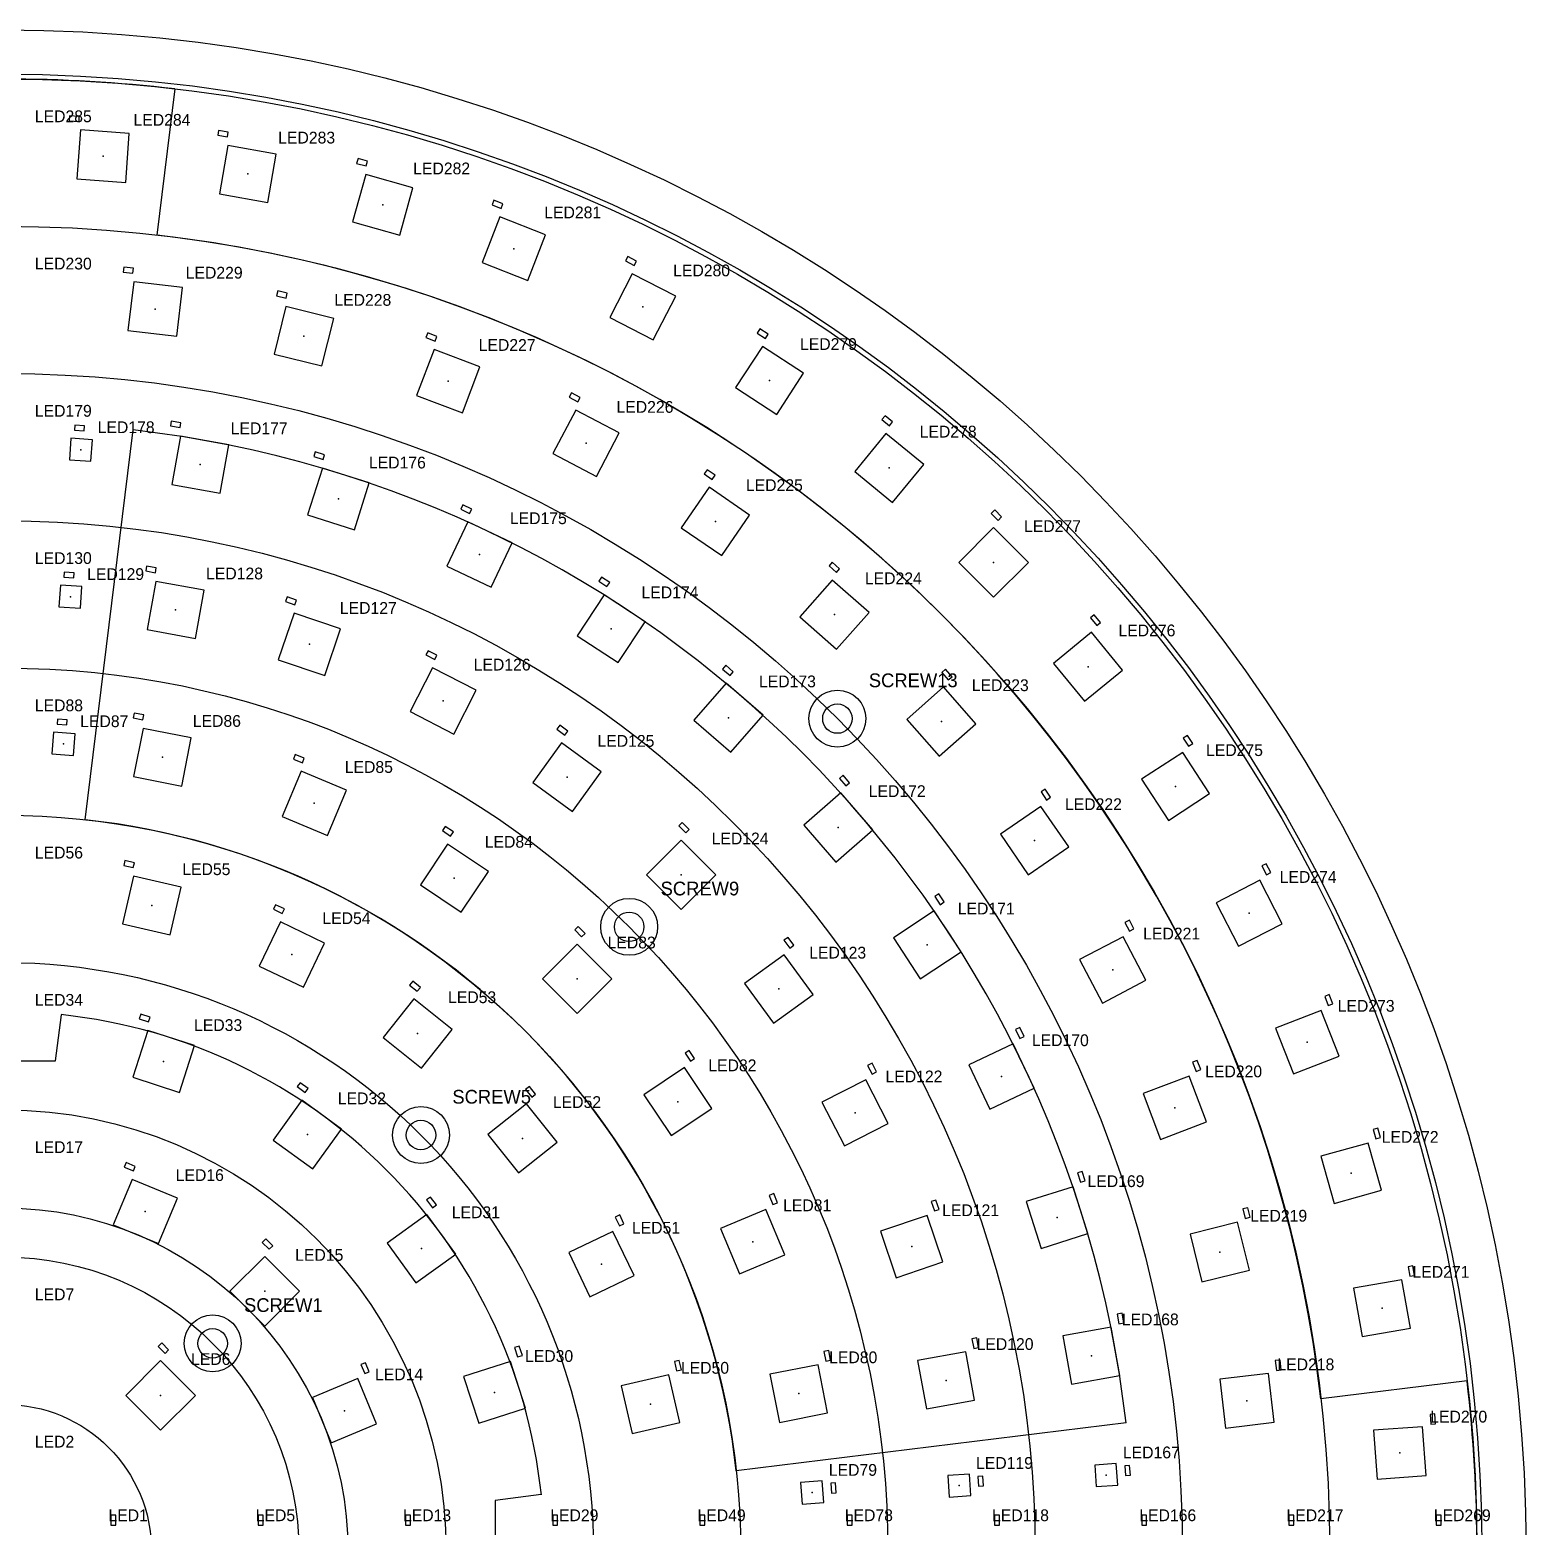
# Model space of a CAD drawing. Header units: millimetres. Extents: x -155 to 155, y -155 to 155.
# Drawn here: x 2.6 to 155, y 2.6 to 155 of the extents above; entities that cross this region are included whole.
import ezdxf

# ---------------------------------------------------------------- set-up
doc = ezdxf.new("R2010")
doc.units = ezdxf.units.MM
for name, color, linetype in [('CAP_0402_BODY', 3, 'CONTINUOUS'), ('LABELS', 7, 'CONTINUOUS'), ('LED_2020_BODY', 30, 'CONTINUOUS'), ('LED_5050_BODY', 5, 'CONTINUOUS'), ('LED_CENTRES', 8, 'CONTINUOUS'), ('MOUNT_DRILL', 2, 'CONTINUOUS'), ('MOUNT_PAD_OD', 2, 'CONTINUOUS'), ('PCB_OUTLINE', 7, 'CONTINUOUS'), ('RING_BOUNDARIES', 8, 'CONTINUOUS'), ('SENSOR_REF', 9, 'CONTINUOUS'), ('TARGET_PATTERN', 1, 'CONTINUOUS')]:
    doc.layers.add(name, color=color, linetype=linetype)

msp = doc.modelspace()

# ---------------------------------------------------------------- linework, layer by layer
at = {"layer": 'CAP_0402_BODY'}
for p, q in [((6.63, 146.25), (6.6, 145.75)), ((6.6, 145.75), (7.6, 145.68)), ((7.63, 146.18), (6.63, 146.25)), ((7.6, 145.68), (7.63, 146.18)), ((21.82, 144.76), (21.73, 144.27)), ((21.73, 144.27), (22.72, 144.1)), ((22.81, 144.59), (21.82, 144.76)), ((22.72, 144.1), (22.81, 144.59)), ((36.02, 141.9), (35.88, 141.41)), ((36.98, 141.63), (36.02, 141.9)), ((35.88, 141.41), (36.85, 141.14)), ((36.85, 141.14), (36.98, 141.63)), ((49.85, 137.65), (49.67, 137.18)), ((49.67, 137.18), (50.6, 136.82)), ((50.78, 137.28), (49.85, 137.65)), ((50.6, 136.82), (50.78, 137.28)), ((63.49, 131.92), (63.26, 131.47)), ((63.26, 131.47), (64.15, 131.01)), ((64.37, 131.46), (63.49, 131.92)), ((64.15, 131.01), (64.37, 131.46)), ((12.16, 130.84), (12.1, 130.34)), ((12.1, 130.34), (13.09, 130.22)), ((13.15, 130.72), (12.16, 130.84)), ((13.09, 130.22), (13.15, 130.72)), ((27.84, 128.42), (27.72, 127.93)), ((28.81, 128.18), (27.84, 128.42)), ((28.69, 127.69), (28.81, 128.18)), ((27.72, 127.93), (28.69, 127.69)), ((43.12, 124.13), (42.94, 123.66)), ((42.94, 123.66), (43.88, 123.3)), ((44.05, 123.77), (43.12, 124.13)), ((43.88, 123.3), (44.05, 123.77)), ((76.95, 124.54), (76.68, 124.12)), ((76.68, 124.12), (77.51, 123.58)), ((77.79, 124), (76.95, 124.54)), ((77.51, 123.58), (77.79, 124)), ((57.77, 118.02), (57.53, 117.58)), ((57.53, 117.58), (58.42, 117.12)), ((58.65, 117.56), (57.77, 118.02)), ((58.42, 117.12), (58.65, 117.56)), ((7.17, 114.73), (7.14, 114.23)), ((8.17, 114.66), (7.17, 114.73)), ((8.14, 114.16), (8.17, 114.66)), ((17, 115.16), (16.91, 114.67)), ((16.91, 114.67), (17.89, 114.49)), ((17.98, 114.98), (17, 115.16)), ((17.89, 114.49), (17.98, 114.98)), ((89.7, 115.7), (89.38, 115.31)), ((89.38, 115.31), (90.16, 114.68)), ((90.47, 115.07), (89.7, 115.7)), ((90.16, 114.68), (90.47, 115.07)), ((7.14, 114.23), (8.14, 114.16)), ((31.67, 112.02), (31.52, 111.54)), ((31.52, 111.54), (32.47, 111.24)), ((32.62, 111.72), (31.67, 112.02)), ((32.47, 111.24), (32.62, 111.72)), ((71.57, 110.2), (71.29, 109.79)), ((71.29, 109.79), (72.11, 109.22)), ((72.39, 109.63), (71.57, 110.2)), ((72.11, 109.22), (72.39, 109.63)), ((46.71, 106.63), (46.49, 106.18)), ((46.49, 106.18), (47.39, 105.75)), ((47.61, 106.2), (46.71, 106.63)), ((47.39, 105.75), (47.61, 106.2)), ((100.87, 106.1), (100.52, 105.75)), ((100.52, 105.75), (101.22, 105.04)), ((101.58, 105.39), (100.87, 106.1)), ((101.22, 105.04), (101.58, 105.39)), ((84.33, 100.77), (84, 100.4)), ((85.08, 100.11), (84.33, 100.77)), ((6.1, 99.77), (6.07, 99.27)), ((6.07, 99.27), (7.06, 99.2)), ((7.1, 99.7), (6.1, 99.77)), ((7.06, 99.2), (7.1, 99.7)), ((14.49, 100.38), (14.4, 99.89)), ((14.4, 99.89), (15.39, 99.71)), ((15.47, 100.2), (14.49, 100.38)), ((15.39, 99.71), (15.47, 100.2)), ((60.82, 99.26), (60.54, 98.84)), ((61.66, 98.71), (60.82, 99.26)), ((84, 100.4), (84.75, 99.73)), ((84.75, 99.73), (85.08, 100.11)), ((60.54, 98.84), (61.38, 98.29)), ((61.38, 98.29), (61.66, 98.71)), ((28.79, 97.25), (28.63, 96.77)), ((28.63, 96.77), (29.58, 96.45)), ((29.74, 96.93), (28.79, 97.25)), ((29.58, 96.45), (29.74, 96.93)), ((111.02, 95.43), (110.63, 95.11)), ((110.63, 95.11), (111.26, 94.34)), ((111.65, 94.65), (111.02, 95.43)), ((111.26, 94.34), (111.65, 94.65)), ((43.17, 91.77), (42.94, 91.33)), ((44.06, 91.31), (43.17, 91.77)), ((42.94, 91.33), (43.83, 90.87)), ((43.83, 90.87), (44.06, 91.31)), ((73.49, 90.28), (73.16, 89.9)), ((74.25, 89.62), (73.49, 90.28)), ((73.16, 89.9), (73.92, 89.24)), ((73.92, 89.24), (74.25, 89.62)), ((95.86, 89.87), (95.49, 89.54)), ((95.49, 89.54), (96.15, 88.79)), ((96.53, 89.12), (95.86, 89.87)), ((96.15, 88.79), (96.53, 89.12)), ((13.22, 85.41), (13.12, 84.92)), ((14.2, 85.22), (13.22, 85.41)), ((5.4, 84.78), (5.36, 84.28)), ((5.36, 84.28), (6.36, 84.21)), ((6.4, 84.71), (5.4, 84.78)), ((6.36, 84.21), (6.4, 84.71)), ((13.12, 84.92), (14.1, 84.73)), ((14.1, 84.73), (14.2, 85.22)), ((56.58, 84.17), (56.28, 83.76)), ((57.39, 83.58), (56.58, 84.17)), ((56.28, 83.76), (57.09, 83.18)), ((57.09, 83.18), (57.39, 83.58)), ((120.5, 83.14), (120.08, 82.87)), ((120.08, 82.87), (120.62, 82.03)), ((121.04, 82.31), (120.5, 83.14)), ((120.62, 82.03), (121.04, 82.31)), ((29.63, 81.19), (29.44, 80.73)), ((30.55, 80.81), (29.63, 81.19)), ((30.36, 80.35), (30.55, 80.81)), ((29.44, 80.73), (30.36, 80.35)), ((85.43, 79.08), (85.05, 78.75)), ((85.05, 78.75), (85.7, 78)), ((86.08, 78.32), (85.43, 79.08)), ((85.7, 78), (86.08, 78.32)), ((106, 77.66), (105.59, 77.38)), ((105.59, 77.38), (106.15, 76.55)), ((106.57, 76.84), (106, 77.66)), ((106.15, 76.55), (106.57, 76.84)), ((44.9, 73.85), (44.62, 73.44)), ((44.62, 73.44), (45.45, 72.88)), ((45.73, 73.3), (44.9, 73.85)), ((45.45, 72.88), (45.73, 73.3)), ((69.05, 74.28), (68.7, 73.93)), ((68.7, 73.93), (69.4, 73.22)), ((69.76, 73.57), (69.05, 74.28)), ((69.4, 73.22), (69.76, 73.57)), ((12.27, 70.38), (12.16, 69.9)), ((13.24, 70.16), (12.27, 70.38)), ((13.13, 69.67), (13.24, 70.16)), ((12.16, 69.9), (13.13, 69.67)), ((128.54, 70.07), (128.09, 69.84)), ((128.09, 69.84), (128.55, 68.95)), ((129, 69.18), (128.54, 70.07)), ((128.55, 68.95), (129, 69.18)), ((27.62, 65.89), (27.41, 65.44)), ((28.52, 65.46), (27.62, 65.89)), ((95.19, 67), (94.77, 66.73)), ((94.77, 66.73), (95.32, 65.89)), ((95.74, 66.17), (95.19, 67)), ((95.32, 65.89), (95.74, 66.17)), ((27.41, 65.44), (28.31, 65.01)), ((28.31, 65.01), (28.52, 65.46)), ((114.59, 64.32), (114.14, 64.09)), ((114.14, 64.09), (114.61, 63.2)), ((115.05, 63.43), (114.59, 64.32)), ((58.44, 63.67), (58.09, 63.32)), ((58.09, 63.32), (58.8, 62.61)), ((59.15, 62.97), (58.44, 63.67)), ((58.8, 62.61), (59.15, 62.97)), ((79.82, 62.57), (79.41, 62.27)), ((80.41, 61.76), (79.82, 62.57)), ((114.61, 63.2), (115.05, 63.43)), ((79.41, 62.27), (80, 61.46)), ((80, 61.46), (80.41, 61.76)), ((41.59, 58.09), (41.28, 57.7)), ((42.38, 57.47), (41.59, 58.09)), ((41.28, 57.7), (42.06, 57.08)), ((42.06, 57.08), (42.38, 57.47)), ((134.95, 56.74), (134.49, 56.56)), ((134.49, 56.56), (134.85, 55.63)), ((135.32, 55.81), (134.95, 56.74)), ((134.85, 55.63), (135.32, 55.81)), ((13.89, 54.74), (13.74, 54.26)), ((13.74, 54.26), (14.69, 53.95)), ((14.85, 54.43), (13.89, 54.74)), ((14.69, 53.95), (14.85, 54.43)), ((103.45, 53.39), (102.99, 53.17)), ((103.88, 52.48), (103.45, 53.39)), ((102.99, 53.17), (103.42, 52.27)), ((103.42, 52.27), (103.88, 52.48)), ((69.74, 51.05), (69.33, 50.77)), ((69.33, 50.77), (69.88, 49.94)), ((70.3, 50.22), (69.74, 51.05)), ((69.88, 49.94), (70.3, 50.22)), ((88.38, 49.75), (87.93, 49.52)), ((87.93, 49.52), (88.39, 48.63)), ((88.84, 48.86), (88.38, 49.75)), ((88.39, 48.63), (88.84, 48.86)), ((121.5, 50.04), (121.03, 49.86)), ((121.03, 49.86), (121.39, 48.92)), ((121.39, 48.92), (121.86, 49.1)), ((121.86, 49.1), (121.5, 50.04)), ((30.13, 47.76), (29.83, 47.36)), ((29.83, 47.36), (30.64, 46.77)), ((30.94, 47.18), (30.13, 47.76)), ((53.48, 47.38), (53.09, 47.07)), ((54.1, 46.6), (53.48, 47.38)), ((30.64, 46.77), (30.94, 47.18)), ((53.09, 47.07), (53.71, 46.29)), ((53.71, 46.29), (54.1, 46.6)), ((139.89, 43.14), (139.41, 43.01)), ((139.41, 43.01), (139.68, 42.05)), ((140.17, 42.18), (139.89, 43.14)), ((139.68, 42.05), (140.17, 42.18)), ((12.41, 39.62), (12.21, 39.16)), ((12.21, 39.16), (13.14, 38.77)), ((13.33, 39.24), (12.41, 39.62)), ((13.14, 38.77), (13.33, 39.24)), ((109.78, 38.72), (109.3, 38.57)), ((109.3, 38.57), (109.61, 37.62)), ((110.08, 37.77), (109.78, 38.72)), ((109.61, 37.62), (110.08, 37.77)), ((43.41, 36.12), (43.01, 35.82)), ((43.01, 35.82), (43.6, 35.01)), ((44, 35.31), (43.41, 36.12)), ((43.6, 35.01), (44, 35.31)), ((78.36, 36.46), (77.9, 36.27)), ((77.9, 36.27), (78.28, 35.35)), ((78.28, 35.35), (78.74, 35.54)), ((78.74, 35.54), (78.36, 36.46)), ((94.89, 35.8), (94.41, 35.65)), ((94.41, 35.65), (94.73, 34.7)), ((95.21, 34.86), (94.89, 35.8)), ((62.68, 34.29), (62.23, 34.07)), ((62.23, 34.07), (62.66, 33.17)), ((63.11, 33.39), (62.68, 34.29)), ((94.73, 34.7), (95.21, 34.86)), ((126.65, 35.03), (126.16, 34.91)), ((126.16, 34.91), (126.4, 33.94)), ((126.4, 33.94), (126.89, 34.06)), ((126.89, 34.06), (126.65, 35.03)), ((62.66, 33.17), (63.11, 33.39)), ((26.62, 31.86), (26.27, 31.5)), ((26.27, 31.5), (26.98, 30.79)), ((27.33, 31.15), (26.62, 31.86)), ((26.98, 30.79), (27.33, 31.15)), ((143.47, 29.11), (142.98, 29.02)), ((142.98, 29.02), (143.16, 28.04)), ((143.65, 28.12), (143.47, 29.11)), ((143.16, 28.04), (143.65, 28.12)), ((113.85, 24.28), (113.36, 24.19)), ((113.36, 24.19), (113.53, 23.21)), ((113.53, 23.21), (114.03, 23.29)), ((114.03, 23.29), (113.85, 24.28)), ((99.05, 21.77), (98.56, 21.68)), ((98.56, 21.68), (98.74, 20.7)), ((99.23, 20.79), (99.05, 21.77)), ((16.02, 21.25), (15.66, 20.9)), ((15.66, 20.9), (16.37, 20.19)), ((16.72, 20.54), (16.02, 21.25)), ((16.37, 20.19), (16.72, 20.54)), ((52.45, 20.93), (51.97, 20.78)), ((51.97, 20.78), (52.28, 19.83)), ((52.28, 19.83), (52.76, 19.98)), ((52.76, 19.98), (52.45, 20.93)), ((83.97, 20.47), (83.48, 20.38)), ((83.48, 20.38), (83.67, 19.4)), ((84.16, 19.49), (83.97, 20.47)), ((98.74, 20.7), (99.23, 20.79)), ((36.79, 19.24), (36.32, 19.05)), ((36.32, 19.05), (36.71, 18.13)), ((36.71, 18.13), (37.17, 18.32)), ((37.17, 18.32), (36.79, 19.24)), ((68.74, 19.48), (68.25, 19.37)), ((68.25, 19.37), (68.47, 18.4)), ((68.47, 18.4), (68.96, 18.51)), ((68.96, 18.51), (68.74, 19.48)), ((83.67, 19.4), (84.16, 19.49)), ((129.95, 19.51), (129.45, 19.45)), ((129.45, 19.45), (129.57, 18.45)), ((129.57, 18.45), (130.07, 18.51)), ((130.07, 18.51), (129.95, 19.51)), ((145.72, 14.02), (145.23, 13.98)), ((145.23, 13.98), (145.3, 12.98)), ((145.79, 13.02), (145.72, 14.02)), ((145.3, 12.98), (145.79, 13.02)), ((99.66, 7.7), (99.16, 7.66)), ((99.16, 7.66), (99.23, 6.66)), ((99.73, 6.7), (99.66, 7.7)), ((114.62, 8.77), (114.12, 8.74)), ((114.12, 8.74), (114.19, 7.74)), ((114.19, 7.74), (114.69, 7.77)), ((114.69, 7.77), (114.62, 8.77)), ((84.67, 6.99), (84.17, 6.96)), ((84.17, 6.96), (84.24, 5.96)), ((84.74, 6), (84.67, 6.99)), ((99.23, 6.66), (99.73, 6.7)), ((84.24, 5.96), (84.74, 6)), ((11.35, 3.7), (10.85, 3.7)), ((10.85, 3.7), (10.85, 2.7)), ((11.35, 2.7), (11.35, 3.7)), ((26.35, 3.7), (25.85, 3.7)), ((25.85, 3.7), (25.85, 2.7)), ((26.35, 2.7), (26.35, 3.7)), ((41.35, 3.7), (40.85, 3.7)), ((40.85, 3.7), (40.85, 2.7)), ((41.35, 2.7), (41.35, 3.7)), ((56.35, 3.7), (55.85, 3.7)), ((55.85, 3.7), (55.85, 2.7)), ((56.35, 2.7), (56.35, 3.7)), ((71.35, 3.7), (70.85, 3.7)), ((70.85, 3.7), (70.85, 2.7)), ((71.35, 2.7), (71.35, 3.7)), ((86.35, 3.7), (85.85, 3.7)), ((85.85, 3.7), (85.85, 2.7)), ((86.35, 2.7), (86.35, 3.7)), ((101.35, 3.7), (100.85, 3.7)), ((100.85, 3.7), (100.85, 2.7)), ((101.35, 2.7), (101.35, 3.7)), ((116.35, 3.7), (115.85, 3.7)), ((115.85, 3.7), (115.85, 2.7)), ((116.35, 2.7), (116.35, 3.7)), ((131.35, 3.7), (130.85, 3.7)), ((130.85, 3.7), (130.85, 2.7)), ((131.35, 2.7), (131.35, 3.7)), ((146.35, 3.7), (145.85, 3.7)), ((145.85, 3.7), (145.85, 2.7)), ((146.35, 2.7), (146.35, 3.7)), ((10.85, 2.7), (11.35, 2.7)), ((25.85, 2.7), (26.35, 2.7)), ((40.85, 2.7), (41.35, 2.7)), ((55.85, 2.7), (56.35, 2.7)), ((70.85, 2.7), (71.35, 2.7)), ((85.85, 2.7), (86.35, 2.7)), ((100.85, 2.7), (101.35, 2.7)), ((115.85, 2.7), (116.35, 2.7)), ((130.85, 2.7), (131.35, 2.7)), ((145.85, 2.7), (146.35, 2.7))]:
    msp.add_line(p, q, dxfattribs=at)
at = {"layer": 'LED_2020_BODY'}
for p, q in [((6.78, 113.4), (6.63, 111.21)), ((8.98, 113.25), (6.78, 113.4)), ((8.82, 111.06), (8.98, 113.25)), ((6.63, 111.21), (8.82, 111.06)), ((5.71, 98.44), (5.56, 96.25)), ((7.9, 98.29), (5.71, 98.44)), ((7.75, 96.09), (7.9, 98.29)), ((5.56, 96.25), (7.75, 96.09)), ((5, 83.46), (4.84, 81.26)), ((7.2, 83.3), (5, 83.46)), ((7.03, 81.1), (7.2, 83.3)), ((4.84, 81.26), (7.03, 81.1)), ((98.29, 7.9), (96.09, 7.75)), ((96.09, 7.75), (96.25, 5.56)), ((98.44, 5.71), (98.29, 7.9)), ((113.25, 8.98), (111.06, 8.82)), ((111.06, 8.82), (111.21, 6.63)), ((113.4, 6.78), (113.25, 8.98)), ((83.3, 7.2), (81.1, 7.03)), ((81.1, 7.03), (81.26, 4.84)), ((83.46, 5), (83.3, 7.2)), ((111.21, 6.63), (113.4, 6.78)), ((81.26, 4.84), (83.46, 5)), ((96.25, 5.56), (98.44, 5.71))]:
    msp.add_line(p, q, dxfattribs=at)
at = {"layer": 'LED_5050_BODY'}
for p, q in [((7.74, 144.82), (7.38, 139.83)), ((12.72, 144.46), (7.74, 144.82)), ((12.37, 139.47), (12.72, 144.46)), ((22.77, 143.22), (21.9, 138.3)), ((27.69, 142.35), (22.77, 143.22)), ((26.82, 137.43), (27.69, 142.35)), ((36.81, 140.27), (35.46, 135.46)), ((41.62, 138.92), (36.81, 140.27)), ((7.38, 139.83), (12.37, 139.47)), ((40.27, 134.11), (41.62, 138.92)), ((21.9, 138.3), (26.82, 137.43)), ((50.48, 135.95), (48.66, 131.3)), ((55.13, 134.13), (50.48, 135.95)), ((35.46, 135.46), (40.27, 134.11)), ((53.31, 129.48), (55.13, 134.13)), ((48.66, 131.3), (53.31, 129.48)), ((63.94, 130.17), (61.66, 125.72)), ((68.39, 127.89), (63.94, 130.17)), ((13.19, 129.35), (12.59, 124.39)), ((18.15, 128.75), (13.19, 129.35)), ((17.55, 123.79), (18.15, 128.75)), ((28.68, 126.82), (27.49, 121.97)), ((33.54, 125.62), (28.68, 126.82)), ((66.1, 123.44), (68.39, 127.89)), ((32.34, 120.77), (33.54, 125.62)), ((61.66, 125.72), (66.1, 123.44)), ((12.59, 124.39), (17.55, 123.79)), ((27.49, 121.97), (32.34, 120.77)), ((43.76, 122.44), (41.99, 117.76)), ((48.44, 120.67), (43.76, 122.44)), ((77.21, 122.76), (74.48, 118.57)), ((81.4, 120.02), (77.21, 122.76)), ((46.66, 115.99), (48.44, 120.67)), ((78.67, 115.84), (81.4, 120.02)), ((41.99, 117.76), (46.66, 115.99)), ((74.48, 118.57), (78.67, 115.84)), ((58.2, 116.27), (55.88, 111.84)), ((62.63, 113.95), (58.2, 116.27)), ((17.94, 113.62), (17.05, 108.7)), ((22.86, 112.73), (17.94, 113.62)), ((60.3, 109.52), (62.63, 113.95)), ((89.77, 113.89), (86.61, 110.02)), ((93.65, 110.73), (89.77, 113.89)), ((21.97, 107.81), (22.86, 112.73)), ((55.88, 111.84), (60.3, 109.52)), ((32.41, 110.37), (30.89, 105.6)), ((37.17, 108.86), (32.41, 110.37)), ((86.61, 110.02), (90.48, 106.86)), ((90.48, 106.86), (93.65, 110.73)), ((17.05, 108.7), (21.97, 107.81)), ((35.66, 104.09), (37.17, 108.86)), ((71.79, 108.41), (68.95, 104.29)), ((75.91, 105.57), (71.79, 108.41)), ((30.89, 105.6), (35.66, 104.09)), ((73.07, 101.45), (75.91, 105.57)), ((47.21, 104.89), (45.06, 100.38)), ((51.72, 102.74), (47.21, 104.89)), ((68.95, 104.29), (73.07, 101.45)), ((100.76, 104.3), (97.23, 100.76)), ((104.3, 100.76), (100.76, 104.3)), ((49.57, 98.23), (51.72, 102.74)), ((97.23, 100.76), (100.76, 97.23)), ((100.76, 97.23), (104.3, 100.76)), ((45.06, 100.38), (49.57, 98.23)), ((15.43, 98.83), (14.54, 93.91)), ((20.35, 97.94), (15.43, 98.83)), ((19.45, 93.02), (20.35, 97.94)), ((84.33, 98.96), (81.02, 95.22)), ((88.08, 95.65), (84.33, 98.96)), ((61.08, 97.47), (58.33, 93.29)), ((65.26, 94.72), (61.08, 97.47)), ((29.5, 95.58), (27.9, 90.84)), ((34.24, 93.99), (29.5, 95.58)), ((62.51, 90.55), (65.26, 94.72)), ((81.02, 95.22), (84.76, 91.91)), ((84.76, 91.91), (88.08, 95.65)), ((14.54, 93.91), (19.45, 93.02)), ((32.64, 89.25), (34.24, 93.99)), ((58.33, 93.29), (62.51, 90.55)), ((110.73, 93.65), (106.86, 90.48)), ((113.89, 89.77), (110.73, 93.65)), ((27.9, 90.84), (32.64, 89.25)), ((43.62, 90.02), (41.33, 85.58)), ((48.06, 87.73), (43.62, 90.02)), ((106.86, 90.48), (110.02, 86.61)), ((73.51, 88.47), (70.23, 84.7)), ((77.29, 85.19), (73.51, 88.47)), ((110.02, 86.61), (113.89, 89.77)), ((45.77, 83.28), (48.06, 87.73)), ((95.65, 88.08), (91.91, 84.76)), ((98.96, 84.33), (95.65, 88.08)), ((41.33, 85.58), (45.77, 83.28)), ((14.13, 83.85), (13.16, 78.95)), ((19.03, 82.88), (14.13, 83.85)), ((70.23, 84.7), (74.01, 81.42)), ((74.01, 81.42), (77.29, 85.19)), ((91.91, 84.76), (95.22, 81.02)), ((95.22, 81.02), (98.96, 84.33)), ((18.06, 77.98), (19.03, 82.88)), ((56.76, 82.37), (53.82, 78.33)), ((60.8, 79.43), (56.76, 82.37)), ((120.02, 81.4), (115.84, 78.67)), ((122.76, 77.21), (120.02, 81.4)), ((30.22, 79.49), (28.3, 74.87)), ((34.84, 77.57), (30.22, 79.49)), ((57.86, 75.39), (60.8, 79.43)), ((13.16, 78.95), (18.06, 77.98)), ((53.82, 78.33), (57.86, 75.39)), ((115.84, 78.67), (118.57, 74.48)), ((32.92, 72.95), (34.84, 77.57)), ((85.19, 77.29), (81.42, 74.01)), ((88.47, 73.51), (85.19, 77.29)), ((118.57, 74.48), (122.76, 77.21)), ((28.3, 74.87), (32.92, 72.95)), ((105.57, 75.91), (101.45, 73.07)), ((108.41, 71.79), (105.57, 75.91)), ((81.42, 74.01), (84.7, 70.23)), ((84.7, 70.23), (88.47, 73.51)), ((45.14, 72.06), (42.37, 67.91)), ((49.3, 69.29), (45.14, 72.06)), ((68.94, 72.48), (65.41, 68.94)), ((72.48, 68.94), (68.94, 72.48)), ((101.45, 73.07), (104.29, 68.95)), ((104.29, 68.95), (108.41, 71.79)), ((13.14, 68.8), (12.03, 63.93)), ((18.01, 67.69), (13.14, 68.8)), ((46.52, 65.13), (49.3, 69.29)), ((65.41, 68.94), (68.94, 65.41)), ((68.94, 65.41), (72.48, 68.94)), ((16.9, 62.81), (18.01, 67.69)), ((42.37, 67.91), (46.52, 65.13)), ((127.89, 68.39), (123.44, 66.1)), ((130.17, 63.94), (127.89, 68.39)), ((123.44, 66.1), (125.72, 61.66)), ((28.12, 64.15), (25.95, 59.65)), ((32.62, 61.98), (28.12, 64.15)), ((94.72, 65.26), (90.55, 62.51)), ((97.47, 61.08), (94.72, 65.26)), ((12.03, 63.93), (16.9, 62.81)), ((90.55, 62.51), (93.29, 58.33)), ((113.95, 62.63), (109.52, 60.3)), ((116.27, 58.2), (113.95, 62.63)), ((125.72, 61.66), (130.17, 63.94)), ((30.45, 57.48), (32.62, 61.98)), ((58.34, 61.87), (54.8, 58.34)), ((61.87, 58.34), (58.34, 61.87)), ((93.29, 58.33), (97.47, 61.08)), ((25.95, 59.65), (30.45, 57.48)), ((79.43, 60.8), (75.39, 57.86)), ((82.37, 56.76), (79.43, 60.8)), ((109.52, 60.3), (111.84, 55.88)), ((54.8, 58.34), (58.34, 54.8)), ((58.34, 54.8), (61.87, 58.34)), ((111.84, 55.88), (116.27, 58.2)), ((75.39, 57.86), (78.33, 53.82)), ((78.33, 53.82), (82.37, 56.76)), ((41.69, 56.29), (38.57, 52.38)), ((45.6, 53.17), (41.69, 56.29)), ((134.13, 55.13), (129.48, 53.31)), ((135.95, 50.48), (134.13, 55.13)), ((14.62, 53.08), (13.07, 48.33)), ((19.37, 51.54), (14.62, 53.08)), ((38.57, 52.38), (42.48, 49.26)), ((42.48, 49.26), (45.6, 53.17)), ((129.48, 53.31), (131.3, 48.66)), ((17.83, 46.78), (19.37, 51.54)), ((102.74, 51.72), (98.23, 49.57)), ((104.89, 47.21), (102.74, 51.72)), ((131.3, 48.66), (135.95, 50.48)), ((69.29, 49.3), (65.13, 46.52)), ((72.06, 45.14), (69.29, 49.3)), ((98.23, 49.57), (100.38, 45.06)), ((13.07, 48.33), (17.83, 46.78)), ((87.73, 48.06), (83.28, 45.77)), ((90.02, 43.62), (87.73, 48.06)), ((120.67, 48.44), (115.99, 46.66)), ((122.44, 43.76), (120.67, 48.44)), ((30.31, 45.97), (27.37, 41.92)), ((34.35, 43.03), (30.31, 45.97)), ((65.13, 46.52), (67.91, 42.37)), ((83.28, 45.77), (85.58, 41.33)), ((100.38, 45.06), (104.89, 47.21)), ((115.99, 46.66), (117.76, 41.99)), ((53.17, 45.6), (49.26, 42.48)), ((56.29, 41.69), (53.17, 45.6)), ((67.91, 42.37), (72.06, 45.14)), ((31.41, 38.98), (34.35, 43.03)), ((85.58, 41.33), (90.02, 43.62)), ((117.76, 41.99), (122.44, 43.76)), ((27.37, 41.92), (31.41, 38.98)), ((49.26, 42.48), (52.38, 38.57)), ((52.38, 38.57), (56.29, 41.69)), ((138.92, 41.62), (134.11, 40.27)), ((140.27, 36.81), (138.92, 41.62)), ((134.11, 40.27), (135.46, 35.46)), ((13, 37.91), (11.08, 33.29)), ((17.62, 36), (13, 37.91)), ((108.86, 37.17), (104.09, 35.66)), ((110.37, 32.41), (108.86, 37.17)), ((135.46, 35.46), (140.27, 36.81)), ((15.7, 31.38), (17.62, 36)), ((104.09, 35.66), (105.6, 30.89)), ((43.03, 34.35), (38.98, 31.41)), ((45.97, 30.31), (43.03, 34.35)), ((77.57, 34.84), (72.95, 32.92)), ((79.49, 30.22), (77.57, 34.84)), ((93.99, 34.24), (89.25, 32.64)), ((95.58, 29.5), (93.99, 34.24)), ((125.62, 33.54), (120.77, 32.34)), ((126.82, 28.68), (125.62, 33.54)), ((11.08, 33.29), (15.7, 31.38)), ((61.98, 32.62), (57.48, 30.45)), ((64.15, 28.12), (61.98, 32.62)), ((72.95, 32.92), (74.87, 28.3)), ((89.25, 32.64), (90.84, 27.9)), ((105.6, 30.89), (110.37, 32.41)), ((120.77, 32.34), (121.97, 27.49)), ((38.98, 31.41), (41.92, 27.37)), ((26.52, 30.05), (22.98, 26.52)), ((30.05, 26.52), (26.52, 30.05)), ((41.92, 27.37), (45.97, 30.31)), ((57.48, 30.45), (59.65, 25.95)), ((74.87, 28.3), (79.49, 30.22)), ((90.84, 27.9), (95.58, 29.5)), ((59.65, 25.95), (64.15, 28.12)), ((121.97, 27.49), (126.82, 28.68)), ((142.35, 27.69), (137.43, 26.82)), ((143.22, 22.77), (142.35, 27.69)), ((22.98, 26.52), (26.52, 22.98)), ((26.52, 22.98), (30.05, 26.52)), ((137.43, 26.82), (138.3, 21.9)), ((112.73, 22.86), (107.81, 21.97)), ((107.81, 21.97), (108.7, 17.05)), ((113.62, 17.94), (112.73, 22.86)), ((138.3, 21.9), (143.22, 22.77)), ((97.94, 20.35), (93.02, 19.45)), ((98.83, 15.43), (97.94, 20.35)), ((15.91, 19.45), (12.37, 15.91)), ((19.45, 15.91), (15.91, 19.45)), ((51.54, 19.37), (46.78, 17.83)), ((53.08, 14.62), (51.54, 19.37)), ((82.88, 19.03), (77.98, 18.06)), ((83.85, 14.13), (82.88, 19.03)), ((93.02, 19.45), (93.91, 14.54)), ((36, 17.62), (31.38, 15.7)), ((37.91, 13), (36, 17.62)), ((46.78, 17.83), (48.33, 13.07)), ((67.69, 18.01), (62.81, 16.9)), ((62.81, 16.9), (63.93, 12.03)), ((68.8, 13.14), (67.69, 18.01)), ((77.98, 18.06), (78.95, 13.16)), ((108.7, 17.05), (113.62, 17.94)), ((128.75, 18.15), (123.79, 17.55)), ((123.79, 17.55), (124.39, 12.59)), ((129.35, 13.19), (128.75, 18.15)), ((12.37, 15.91), (15.91, 12.37)), ((15.91, 12.37), (19.45, 15.91)), ((31.38, 15.7), (33.29, 11.08)), ((93.91, 14.54), (98.83, 15.43)), ((48.33, 13.07), (53.08, 14.62)), ((78.95, 13.16), (83.85, 14.13)), ((33.29, 11.08), (37.91, 13)), ((63.93, 12.03), (68.8, 13.14)), ((124.39, 12.59), (129.35, 13.19)), ((144.46, 12.72), (139.47, 12.37)), ((139.47, 12.37), (139.83, 7.38)), ((144.82, 7.74), (144.46, 12.72)), ((139.83, 7.38), (144.82, 7.74))]:
    msp.add_line(p, q, dxfattribs=at)
at = {"layer": 'LED_CENTRES'}
for p in [(10.05, 142.14), (24.79, 140.33), (38.54, 137.19), (51.89, 132.71), (15.37, 126.57), (65.02, 126.8), (30.51, 123.8), (45.21, 119.21), (77.94, 119.3), (59.25, 112.9), (7.8, 112.23), (19.95, 110.72), (90.13, 110.38), (34.03, 107.23), (72.43, 104.93), (48.39, 101.56), (100.76, 100.76), (6.73, 97.27), (17.44, 95.93), (84.55, 95.44), (61.8, 94.01), (31.07, 92.42), (110.38, 90.13), (44.7, 86.65), (73.76, 84.94), (95.44, 84.55), (6.02, 82.28), (16.09, 80.91), (57.31, 78.88), (119.3, 77.94), (31.57, 76.22), (84.94, 73.76), (104.93, 72.43), (45.83, 68.6), (68.94, 68.94), (15.02, 65.81), (126.8, 65.02), (94.01, 61.8), (29.29, 60.82), (58.34, 58.34), (112.9, 59.25), (78.88, 57.31), (42.09, 52.77), (132.71, 51.89), (16.22, 49.93), (101.56, 48.39), (68.6, 45.83), (86.65, 44.7), (119.21, 45.21), (30.86, 42.47), (52.77, 42.09), (137.19, 38.54), (14.35, 34.65), (107.23, 34.03), (42.47, 30.86), (76.22, 31.57), (92.42, 31.07), (123.8, 30.51), (60.82, 29.29), (26.52, 26.52), (140.33, 24.79), (110.72, 19.95), (95.93, 17.44), (15.91, 15.91), (49.93, 16.22), (80.91, 16.09), (126.57, 15.37), (34.65, 14.35), (65.81, 15.02), (142.14, 10.05), (112.23, 7.8), (97.27, 6.73), (82.28, 6.02)]:
    msp.add_point(p, dxfattribs=at)
at = {"layer": 'MOUNT_DRILL'}
for centre in [(84.85, 84.85), (63.64, 63.64), (42.43, 42.43), (21.21, 21.21)]:
    msp.add_circle(centre, 1.5, dxfattribs=at)
at = {"layer": 'MOUNT_PAD_OD'}
for centre in [(84.85, 84.85), (63.64, 63.64), (42.43, 42.43), (21.21, 21.21)]:
    msp.add_circle(centre, 2.9, dxfattribs=at)
at = {"layer": 'PCB_OUTLINE'}
msp.add_circle((0, 0), 150, dxfattribs=at)
at = {"layer": 'RING_BOUNDARIES'}
for radius in [150, 135, 120, 105, 90, 75, 60, 45, 30, 15]:
    msp.add_circle((0, 0), radius, dxfattribs=at)
at = {"layer": 'SENSOR_REF'}
for radius in [155, 150.5]:
    msp.add_circle((0, 0), radius, dxfattribs=at)
at = {"layer": 'TARGET_PATTERN'}
for p, q in [((15.55, 134.1), (17.38, 148.99)), ((8.24, 74.55), (13.11, 114.25)), ((5.22, 50), (5.8, 54.69)), ((-5.22, 50), (5.22, 50)), ((148.99, 17.38), (134.1, 15.55)), ((114.25, 13.11), (74.55, 8.24)), ((54.69, 5.8), (50, 5.22)), ((50, 5.22), (50, -5.22))]:
    msp.add_line(p, q, dxfattribs=at)
for radius in [35, 15]:
    msp.add_circle((0, 0), radius, dxfattribs=at)
for radius, start, end in [(150, 83.3479, 96.6521), (135, 6.6134, 83.3866), (115, 6.5462, 83.4538), (75, 6.3041, 83.6959), (55, 6.0511, 83.9489), (150, 353.3479, 6.6521)]:
    msp.add_arc((0, 0), radius, start, end, dxfattribs=at)

# ---------------------------------------------------------------- texts
at = {"layer": 'LABELS'}
for s, height, p in [('LED285', 1.2, (3.1, 145.6)), ('LED284', 1.2, (13.15, 145.24)), ('LED283', 1.2, (27.89, 143.43)), ('LED282', 1.2, (41.64, 140.29)), ('LED281', 1.2, (54.99, 135.81)), ('LED230', 1.2, (3.1, 130.6)), ('LED280', 1.2, (68.12, 129.9)), ('LED229', 1.2, (18.47, 129.67)), ('LED228', 1.2, (33.61, 126.9)), ('LED227', 1.2, (48.31, 122.31)), ('LED279', 1.2, (81.04, 122.4)), ('LED179', 1.2, (3.1, 115.6)), ('LED226', 1.2, (62.35, 116)), ('LED178', 1.2, (9.5, 113.93)), ('LED177', 1.2, (23.05, 113.82)), ('LED278', 1.2, (93.23, 113.48)), ('LED176', 1.2, (37.13, 110.33)), ('LED225', 1.2, (75.53, 108.03)), ('LED175', 1.2, (51.49, 104.66)), ('LED277', 1.2, (103.86, 103.86)), ('LED130', 1.2, (3.1, 100.6)), ('LED129', 1.2, (8.43, 98.97)), ('LED128', 1.2, (20.54, 99.03)), ('LED224', 1.2, (87.65, 98.54)), ('LED174', 1.2, (64.9, 97.11)), ('LED127', 1.2, (34.17, 95.52)), ('LED276', 1.2, (113.48, 93.23)), ('LED126', 1.2, (47.8, 89.75)), ('LED173', 1.2, (76.86, 88.04)), ('SCREW13', 1.4, (88.05, 88.05)), ('LED223', 1.2, (98.54, 87.65)), ('LED88', 1.2, (3.1, 85.6)), ('LED87', 1.2, (7.72, 83.98)), ('LED86', 1.2, (19.19, 84.01)), ('LED125', 1.2, (60.41, 81.98)), ('LED275', 1.2, (122.4, 81.04)), ('LED85', 1.2, (34.67, 79.32)), ('LED172', 1.2, (88.04, 76.86)), ('LED222', 1.2, (108.03, 75.53)), ('LED124', 1.2, (72.04, 72.04)), ('LED56', 1.2, (3.1, 70.6)), ('LED84', 1.2, (48.93, 71.7)), ('LED55', 1.2, (18.12, 68.91)), ('LED274', 1.2, (129.9, 68.12)), ('SCREW9', 1.4, (66.84, 66.84)), ('LED171', 1.2, (97.11, 64.9)), ('LED54', 1.2, (32.39, 63.92)), ('LED83', 1.2, (61.44, 61.44)), ('LED221', 1.2, (116, 62.35)), ('LED123', 1.2, (81.98, 60.41)), ('LED34', 1.2, (3.1, 55.6)), ('LED53', 1.2, (45.19, 55.87)), ('LED273', 1.2, (135.81, 54.99)), ('LED33', 1.2, (19.32, 53.03)), ('LED170', 1.2, (104.66, 51.49)), ('LED82', 1.2, (71.7, 48.93)), ('LED122', 1.2, (89.75, 47.8)), ('LED220', 1.2, (122.31, 48.31)), ('LED32', 1.2, (33.96, 45.57)), ('SCREW5', 1.4, (45.63, 45.63)), ('LED52', 1.2, (55.87, 45.19)), ('LED272', 1.2, (140.29, 41.64)), ('LED17', 1.2, (3.1, 40.6)), ('LED16', 1.2, (17.45, 37.75)), ('LED169', 1.2, (110.33, 37.13)), ('LED31', 1.2, (45.57, 33.96)), ('LED81', 1.2, (79.32, 34.67)), ('LED121', 1.2, (95.52, 34.17)), ('LED51', 1.2, (63.92, 32.39)), ('LED219', 1.2, (126.9, 33.61)), ('LED15', 1.2, (29.62, 29.62)), ('LED271', 1.2, (143.43, 27.89)), ('LED7', 1.2, (3.1, 25.6)), ('SCREW1', 1.4, (24.41, 24.41)), ('LED168', 1.2, (113.82, 23.05)), ('LED120', 1.2, (99.03, 20.54)), ('LED6', 1.2, (19.01, 19.01)), ('LED30', 1.2, (53.03, 19.32)), ('LED80', 1.2, (84.01, 19.19)), ('LED14', 1.2, (37.75, 17.45)), ('LED50', 1.2, (68.91, 18.12)), ('LED218', 1.2, (129.67, 18.47)), ('LED270', 1.2, (145.24, 13.15)), ('LED2', 1.2, (3.1, 10.6)), ('LED167', 1.2, (113.93, 9.5)), ('LED119', 1.2, (98.97, 8.43)), ('LED79', 1.2, (83.98, 7.72)), ('LED1', 1.2, (10.6, 3.1)), ('LED5', 1.2, (25.6, 3.1)), ('LED13', 1.2, (40.6, 3.1)), ('LED29', 1.2, (55.6, 3.1)), ('LED49', 1.2, (70.6, 3.1)), ('LED78', 1.2, (85.6, 3.1)), ('LED118', 1.2, (100.6, 3.1)), ('LED166', 1.2, (115.6, 3.1)), ('LED217', 1.2, (130.6, 3.1)), ('LED269', 1.2, (145.6, 3.1))]:
    msp.add_text(s, height=height, dxfattribs=at).set_placement(p)

doc.saveas('drawing.dxf')
